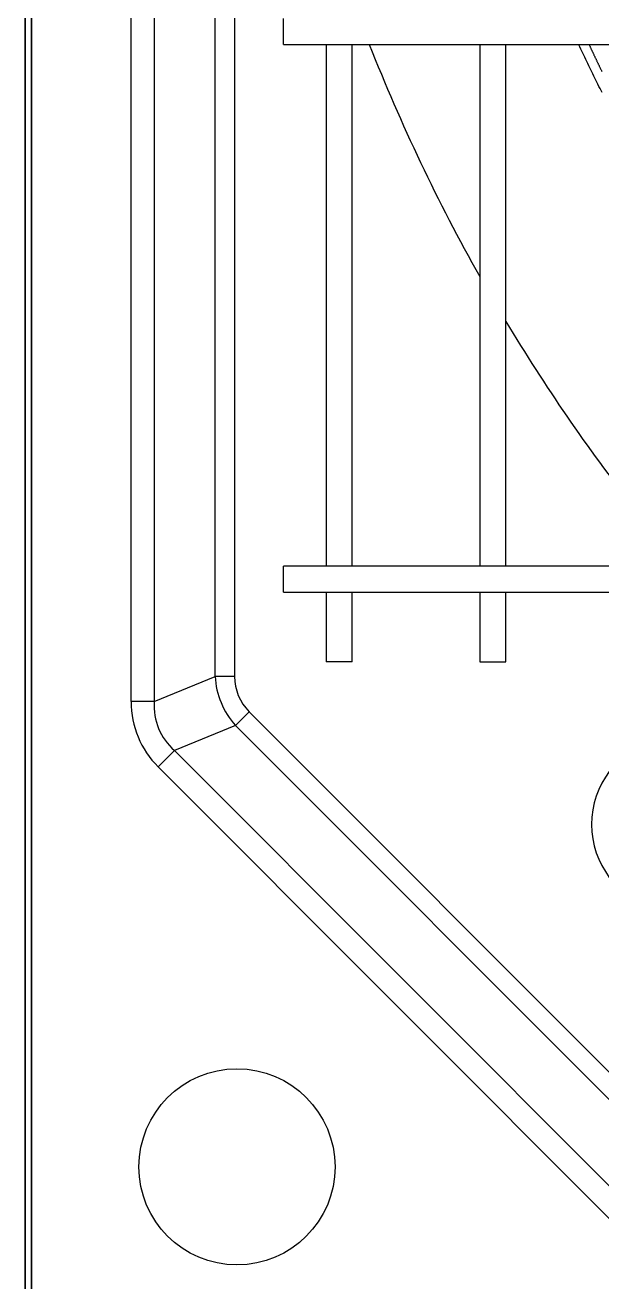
# Model space of a CAD drawing. Header units: millimetres. Extents: x 0 to 504600, y 0 to 118800.
# Drawn here: x 434021.9 to 434110.1, y 45700.7 to 45892.9 of the extents above; entities that cross this region are included whole.
import ezdxf

# ---------------------------------------------------------------- set-up
doc = ezdxf.new("R2010")
doc.units = ezdxf.units.MM
doc.header["$LTSCALE"] = 200
doc.layers.add('LG-AIRCON', color=240, linetype='Continuous')

# ---------------------------------------------------------------- blocks, each defined once
blk = doc.blocks.new('UXC')
at = {"layer": 'LG-AIRCON', "color": 0}
for p, q in [((390.35, 760.7), (390.35, 733)), ((390.35, 733), (390.35, 760.7)), ((391.35, 733), (391.35, 760.7)), ((391.35, 760.7), (391.35, 733)), ((298.09, 733.92), (370.99, 660.96)), ((390.35, 733), (390.35, 30)), ((390.35, 30), (390.35, 733)), ((391.35, 30), (391.35, 733)), ((391.35, 733), (391.35, 30)), ((368.48, 658.46), (295.59, 731.43)), ((291.73, 722.12), (359.18, 654.61)), ((357.08, 652.51), (289.63, 720.02)), ((368.48, 658.46), (370.99, 660.96)), ((359.18, 654.61), (368.48, 658.46)), ((357.08, 652.51), (359.18, 654.61)), ((371.59, 650.97), (362.28, 647.11)), ((371.59, 110.97), (371.59, 650.97)), ((371.59, 650.97), (375.12, 650.97)), ((375.12, 650.97), (375.12, 110.97)), ((359.31, 114.82), (359.31, 647.11)), ((359.31, 647.11), (362.28, 647.11)), ((362.28, 647.11), (362.28, 114.82)), ((317.8, 644.91), (317.8, 634.25)), ((321.8, 644.91), (317.8, 644.91)), ((321.8, 634.25), (321.8, 644.91)), ((341.3, 644.91), (341.3, 634.25)), ((341.3, 644.91), (345.3, 644.91)), ((345.3, 634.25), (345.3, 644.91)), ((351.81, 634.25), (-393.71, 634.25)), ((351.81, 634.25), (351.81, 632.25)), ((351.81, 632.25), (351.81, 630.25)), ((-393.71, 630.25), (351.81, 630.25)), ((317.8, 630.25), (317.8, 550.5)), ((321.8, 550.5), (321.8, 630.25)), ((341.3, 630.25), (341.3, 550.5)), ((345.3, 550.5), (345.3, 630.25)), ((351.81, 550.5), (-393.71, 550.5)), ((351.81, 550.5), (351.81, 548.5)), ((351.81, 548.5), (351.81, 546.5))]:
    blk.add_line(p, q, dxfattribs=at)
for points in [[(303.09, 557.85), (303.25, 557.53), (303.41, 557.22), (303.57, 556.9), (303.72, 556.59), (303.88, 556.27), (304.04, 555.95), (304.19, 555.64), (304.35, 555.32), (304.5, 555), (304.66, 554.69), (304.81, 554.37), (304.97, 554.05), (305.12, 553.74), (305.27, 553.42), (305.42, 553.1), (305.58, 552.78), (305.73, 552.46), (305.88, 552.15), (306.03, 551.83), (306.18, 551.51), (306.33, 551.19), (306.48, 550.87), (306.63, 550.55)], [(305.05, 550.57), (305.02, 550.65), (304.98, 550.73), (304.94, 550.81), (304.9, 550.89), (304.86, 550.97), (304.83, 551.05), (304.79, 551.14), (304.75, 551.22), (304.71, 551.3), (304.67, 551.38), (304.64, 551.46), (304.6, 551.54), (304.56, 551.62), (304.52, 551.71), (304.48, 551.79), (304.44, 551.87), (304.41, 551.95), (304.37, 552.03), (304.33, 552.11), (304.29, 552.19), (304.25, 552.27), (304.21, 552.36), (304.18, 552.44), (304.14, 552.52), (304.1, 552.6), (304.06, 552.68), (304.02, 552.76), (303.98, 552.84), (303.94, 552.92), (303.91, 553), (303.87, 553.09), (303.83, 553.17), (303.79, 553.25), (303.75, 553.33), (303.71, 553.41), (303.67, 553.49), (303.63, 553.57), (303.59, 553.65), (303.56, 553.73), (303.52, 553.82), (303.48, 553.9), (303.44, 553.98), (303.4, 554.06), (303.36, 554.14), (303.32, 554.22), (303.28, 554.3), (303.24, 554.38), (303.2, 554.46), (303.16, 554.54), (303.13, 554.62)]]:
    blk.add_lwpolyline(points, dxfattribs=at)
blk.add_circle((358.94, 722.11), 15, dxfattribs=at)
for centre, radius, start, end in [((291.3, 669.75), 13.4, 0, 148.5169), ((291.3, 669.75), 13.4, 211.4831, 0), ((73.55, 446), 285, 31.0177, 37.9451), ((73.55, 446), 285, 21.5104, 29.4193)]:
    blk.add_arc(centre, radius, start, end, dxfattribs=at)
for centre, major_axis, ratio in [((346.84, 645.11), (27.23, 11.27), 0.678635), ((346.84, 645.11), (24.1, 9.97), 0.575203), ((344.04, 643.95), (17.34, 7.18), 0.799379), ((344.04, 643.95), (14.7, 6.09), 0.678635)]:
    blk.add_ellipse(centre, major_axis=major_axis, ratio=ratio, start_param=6.009333, end_param=6.557037, dxfattribs=at)

msp = doc.modelspace()

# ---------------------------------------------------------------- block references
at = {"layer": 'LG-AIRCON', "color": 200, "rotation": 180}
msp.add_blockref('UXC', (434413.27, 46440.42), dxfattribs=at)

doc.saveas('drawing.dxf')
